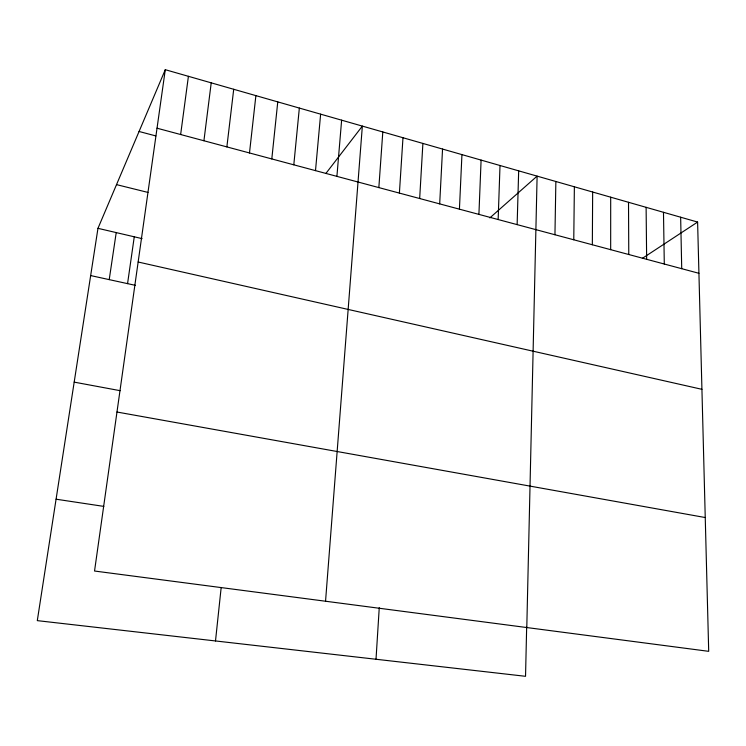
<?xml version="1.0" encoding="UTF-8"?>
<svg xmlns="http://www.w3.org/2000/svg" width="746" height="746" viewBox="0 0 746 746"><rect width="100%" height="100%" fill="white"/><g stroke="black" fill="none" stroke-linecap="round" stroke-linejoin="round"><path stroke-width="1.12" d="M610.676 249.668L610.694 197.186M592.343 244.753L592.65 192.02M573.767 239.783L574.373 186.789M554.949 234.748L555.863 181.492M526.667 626.938L525.538 676.305L37.3 620.635L97.968 228.332L165.286 69.695L697.603 222.066L708.7 651.333L94.537 571.026L165.286 69.695M526.788 627.545L537.111 176.121L489.842 217.897M517.137 224.621L518.675 170.853M498.151 219.538L500.007 165.509M478.913 214.382L481.095 160.092M459.424 209.169L461.942 154.609M439.683 203.882L442.546 149.06M419.672 198.52L422.889 143.428M376.012 659.259L379.257 607.636M399.399 193.093L402.98 137.73M378.847 187.591L382.801 131.958M325.545 601.229L362.351 126.102L325.937 173.398M336.912 176.364L341.631 120.171M315.502 170.629L320.631 114.157M293.803 164.819L299.342 108.067M271.805 158.926L277.764 101.894M215.501 640.954L221.142 587.792M249.49 152.958L255.887 95.628M226.868 146.897L233.712 89.278M203.919 140.752L211.221 82.843M180.644 134.522L188.412 76.316M127.557 283.639L134.271 236.799M109.214 279.629L116.217 232.593M642.353 258.358L697.603 222.066M56.081 499.205L103.834 506.394M116.973 412.025L705.24 517.538M74.18 382.129L120.162 390.68M90.658 275.572L135.502 285.373M138.141 262.014L701.93 389.319M97.968 228.332L142.085 238.627M116.516 184.626L147.978 192.421M139.064 131.482L155.849 135.931M157.024 128.2L698.927 273.297M680.65 217.217L681.723 268.691M663.483 212.302L664.294 264.019M646.111 207.323L646.651 259.3M628.514 202.287L628.775 254.507"/></g></svg>
